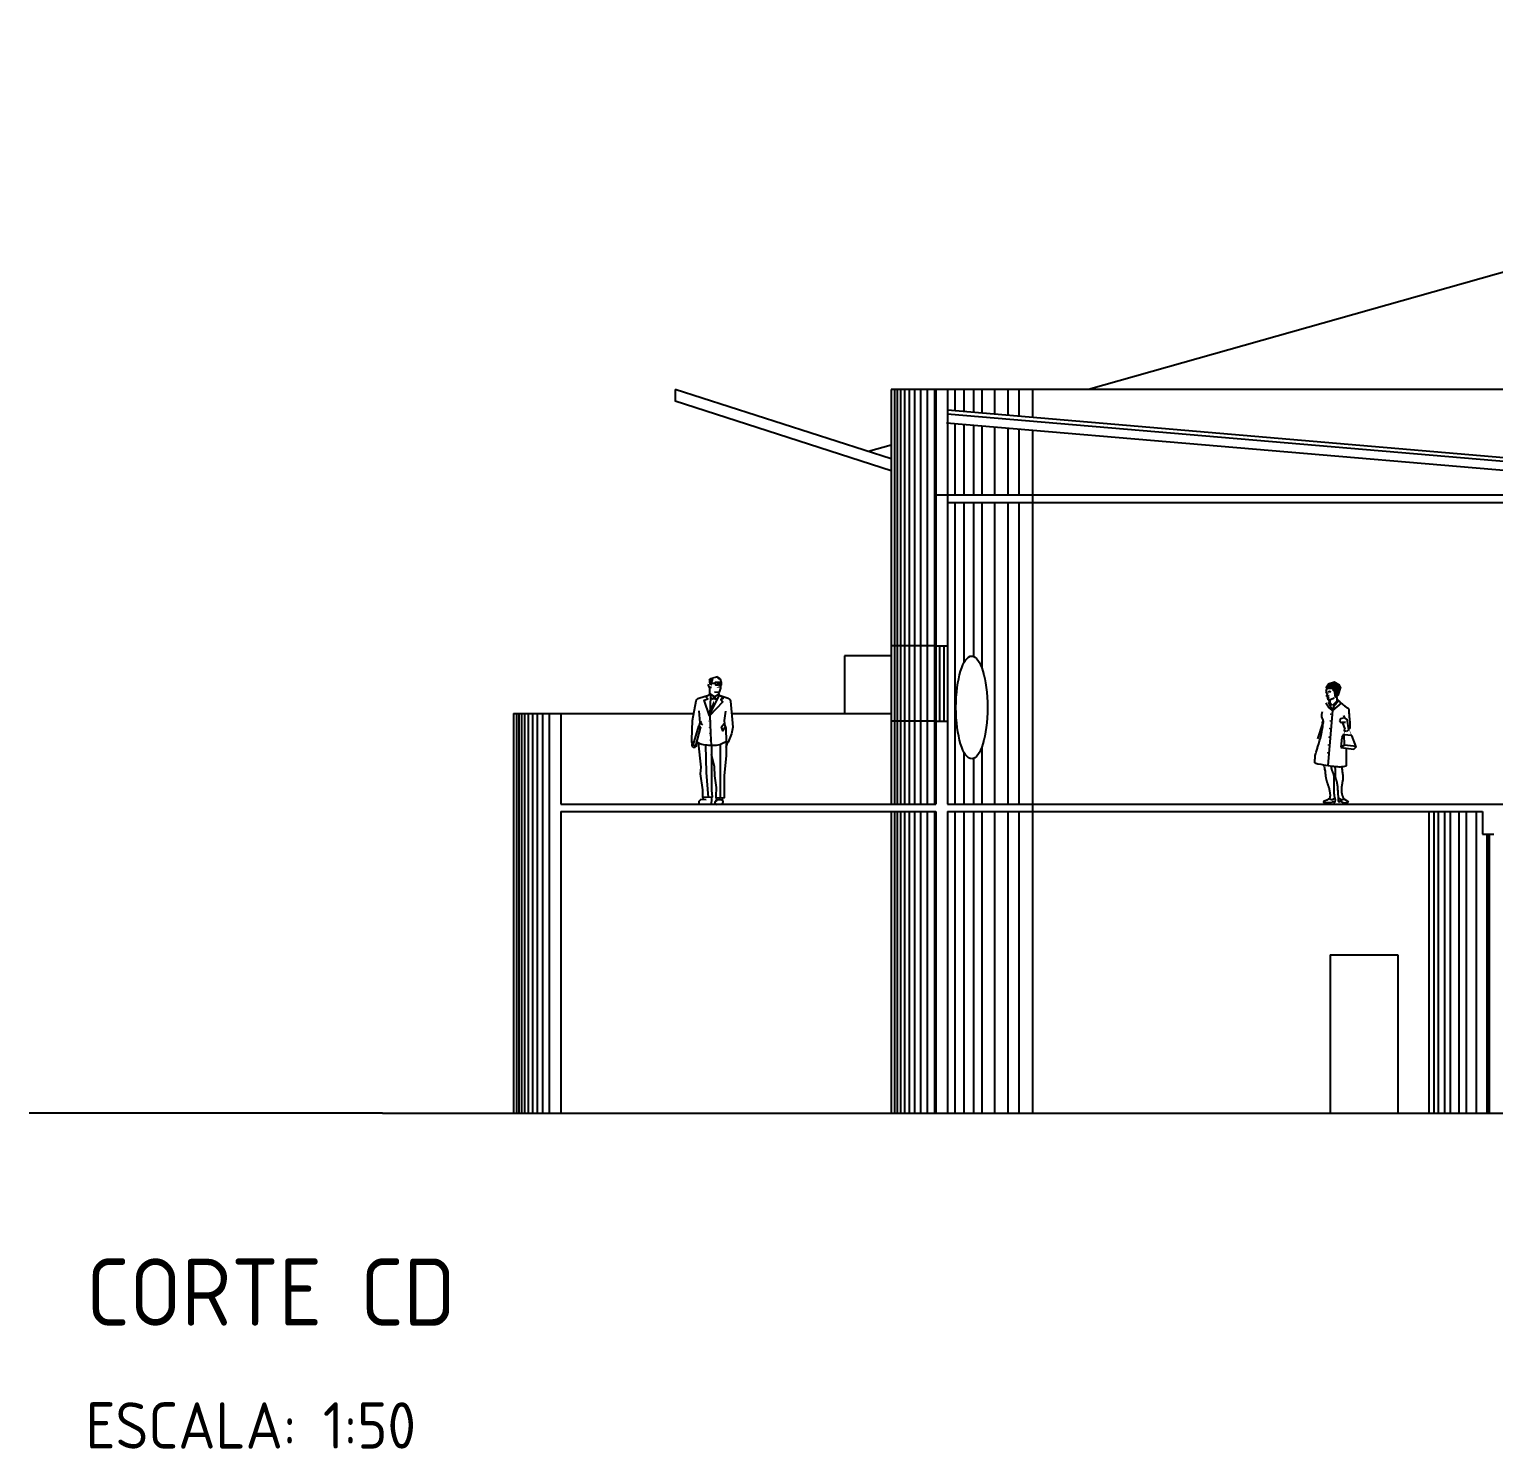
# Model space of a CAD drawing. Extents: x 115 to 1469, y 94 to 338.
# Drawn here: x 299.69 to 319.11, y 243.39 to 262.21 of the extents above; entities that cross this region are included whole.
import ezdxf

# ---------------------------------------------------------------- set-up
doc = ezdxf.new("R2010")
doc.units = 0
doc.layers.get('0').update_dxf_attribs({"linetype": 'CONTINUOUS'})
doc.layers.add('1', color=7, linetype='CONTINUOUS')
doc.layers.add('PAREDE', color=6, linetype='CONTINUOUS')
doc.styles.get("Standard").update_dxf_attribs({"font": 'ISOCP'})

msp = doc.modelspace()

# ---------------------------------------------------------------- linework, layer by layer
for points in [[(308.83, 253.423), (308.832, 253.392), (308.891, 253.337), (308.858, 253.326), (308.887, 253.294), (308.71, 253.11), (308.639, 253.316), (308.686, 253.335), (308.665, 253.354), (308.716, 253.398), (308.724, 253.366), (308.714, 253.127), (308.835, 253.367), (308.832, 253.392), (308.777, 253.362), (308.716, 253.398), (308.716, 253.457), (308.714, 253.476), (308.695, 253.513), (308.7, 253.532)], [(308.785, 253.539), (308.74, 253.537), (308.784, 253.547)], [(308.856, 253.518), (308.855, 253.475), (308.837, 253.424), (308.811, 253.419), (308.777, 253.423)], [(308.837, 253.537), (308.839, 253.499)], [(308.853, 253.594), (308.865, 253.549)], [(308.723, 253.495), (308.721, 253.476)], [(308.823, 253.349), (308.797, 253.326), (308.777, 253.362), (308.754, 253.329), (308.721, 253.348)], [(308.568, 253.175), (308.581, 253.014), (308.569, 252.972)], [(308.924, 253.168), (308.905, 253.045), (308.907, 253.004)], [(308.604, 253.028), (308.581, 253.014), (308.616, 252.99)], [(308.712, 253.112), (308.725, 252.876)], [(308.917, 252.971), (308.887, 252.911), (308.868, 252.96), (308.906, 253.005), (308.925, 252.945), (308.93, 252.762), (308.93, 252.577), (308.906, 252.316), (308.902, 252.022), (308.799, 252.017), (308.8, 252.074), (308.801, 252.125), (308.802, 252.157), (308.779, 252.311), (308.775, 252.431), (308.738, 252.593)], [(308.532, 252.734), (308.533, 252.724), (308.533, 252.715), (308.532, 252.708), (308.529, 252.702), (308.525, 252.697), (308.521, 252.693), (308.515, 252.69), (308.51, 252.688), (308.504, 252.688), (308.498, 252.688), (308.492, 252.691), (308.487, 252.696), (308.484, 252.704), (308.481, 252.716), (308.481, 252.733), (308.482, 252.754)], [(308.929, 252.771), (308.9, 252.75), (308.873, 252.735), (308.847, 252.724), (308.822, 252.717), (308.797, 252.714), (308.774, 252.713), (308.75, 252.713), (308.726, 252.714), (308.702, 252.716), (308.678, 252.717), (308.654, 252.72), (308.63, 252.724), (308.606, 252.729), (308.583, 252.738), (308.561, 252.749), (308.539, 252.764)], [(308.738, 252.714), (308.738, 252.123), (308.746, 252.031), (308.62, 252.023), (308.62, 252.125), (308.591, 252.339), (308.6, 252.426), (308.562, 252.748)], [(308.724, 252.875), (308.73, 252.716)], [(308.948, 252.761), (308.928, 252.69)], [(308.656, 252.719), (308.666, 252.355), (308.694, 252.027)], [(308.85, 252.725), (308.853, 252.02)], [(308.667, 251.993), (308.594, 251.997), (308.57, 251.97), (308.567, 251.936), (308.738, 251.938), (308.74, 252.004), (308.736, 252.03)], [(308.625, 252.007), (308.631, 252.024)], [(308.801, 252.017), (308.798, 251.987), (308.782, 251.957), (308.797, 251.932), (308.878, 251.937), (308.889, 251.961), (308.877, 252.021)]]:
    msp.add_lwpolyline(points)
for points in [[(308.87, 253.549), (308.832, 253.549), (308.784, 253.549), (308.789, 253.521), (308.82, 253.52), (308.827, 253.547), (308.837, 253.547), (308.842, 253.518), (308.868, 253.518)], [(308.59, 252.961), (308.525, 252.709), (308.495, 252.721), (308.567, 252.972)]]:
    msp.add_lwpolyline(points, close=True)
for points in [[(308.504, 252.753), (308.474, 252.753), (308.477, 252.789), (308.485, 253.047), (308.532, 253.306, -0.28381), (308.566, 253.343), (308.695, 253.381)], [(308.849, 253.376), (308.956, 253.341, -0.28381), (308.988, 253.302), (309.01, 253.06), (309.017, 252.957), (309.001, 252.871), (308.959, 252.758), (308.93, 252.765)]]:
    msp.add_lwpolyline(points, format="xyb")
at = {"const_width": 0.00625}
for points in [[(308.704, 253.038, -1), (308.698, 253.038, -1)], [(308.708, 252.955, -1), (308.702, 252.955, -1)], [(308.713, 252.876, -1), (308.706, 252.876, -1)], [(308.716, 252.786, -1), (308.71, 252.786, -1)]]:
    msp.add_lwpolyline(points, format="xyb", close=True, dxfattribs=at)
msp.add_arc((308.845, 251.923), 0.0721, 56.693, 151.3776)
for points in [[(308.766, 253.603), (308.696, 253.591), (308.848, 253.617), (308.718, 253.611)], [(308.737, 253.504), (308.702, 253.532), (308.766, 253.603), (308.696, 253.591)], [(308.848, 253.617), (308.718, 253.611), (308.812, 253.639)], [(308.865, 253.596), (308.828, 253.587), (308.848, 253.617), (308.802, 253.615)], [(308.778, 253.363), (308.79, 253.339), (308.761, 253.339), (308.771, 253.319)], [(308.849, 253.476), (308.844, 253.488), (308.804, 253.475), (308.811, 253.488)], [(308.771, 253.319), (308.718, 253.204), (308.768, 253.234), (308.714, 253.127)]]:
    msp.add_solid(points)
at = {"layer": '1', "color": 1}
for p, q in [((330.661, 262.214), (313.738, 257.437)), ((311.121, 256.516), (308.255, 257.437)), ((308.255, 257.437), (308.255, 257.28)), ((311.121, 257.437), (311.121, 251.937)), ((322.403, 257.437), (311.121, 257.437)), ((312.996, 257.437), (312.996, 257.069)), ((311.121, 256.358), (308.255, 257.28)), ((311.852, 256.995), (322.145, 256.118)), ((312.996, 256.898), (312.996, 247.837)), ((311.121, 256.698), (310.819, 256.613)), ((311.712, 254.037), (311.712, 253.037)), ((311.866, 254.037), (311.866, 253.037)), ((306.111, 253.137), (306.111, 251.837)), ((306.111, 251.837), (306.111, 247.837)), ((311.121, 251.837), (311.121, 247.837)), ((318.254, 251.837), (318.254, 247.837))]:
    msp.add_line(p, q, dxfattribs=at)
at = {"layer": '1', "color": 9}
for p, q in [((311.163, 257.437), (311.163, 251.937)), ((311.2, 257.437), (311.2, 251.937)), ((311.245, 257.437), (311.245, 251.937)), ((311.298, 257.437), (311.298, 251.937)), ((311.36, 257.437), (311.36, 251.937)), ((311.431, 257.437), (311.431, 251.937)), ((311.51, 257.437), (311.51, 251.937)), ((311.598, 257.437), (311.598, 251.937)), ((311.695, 257.437), (311.695, 251.937)), ((311.966, 257.437), (311.966, 257.156)), ((312.083, 257.437), (312.083, 257.146)), ((312.21, 257.437), (312.21, 257.136)), ((312.323, 257.437), (312.323, 257.126)), ((312.491, 257.437), (312.491, 257.112)), ((312.668, 257.437), (312.668, 257.097)), ((312.814, 257.437), (312.814, 257.084)), ((311.966, 256.986), (311.966, 256.037)), ((312.083, 256.976), (312.083, 256.037)), ((312.21, 256.965), (312.21, 256.037)), ((312.323, 256.955), (312.323, 256.037)), ((312.491, 256.941), (312.491, 256.037)), ((312.668, 256.926), (312.668, 256.037)), ((312.814, 256.914), (312.814, 256.037)), ((311.966, 255.937), (311.966, 251.937)), ((312.083, 255.937), (312.083, 253.81)), ((312.21, 255.937), (312.21, 253.898)), ((312.323, 255.937), (312.323, 253.74)), ((312.491, 255.937), (312.491, 251.937)), ((312.668, 255.937), (312.668, 251.937)), ((312.814, 255.937), (312.814, 251.937)), ((306.15, 253.137), (306.15, 247.837)), ((306.179, 253.137), (306.179, 247.837)), ((306.215, 253.137), (306.215, 247.837)), ((306.257, 253.137), (306.257, 247.837)), ((306.306, 253.137), (306.306, 247.837)), ((306.362, 253.137), (306.362, 247.837)), ((306.425, 253.137), (306.425, 247.837)), ((306.494, 253.137), (306.494, 247.837)), ((312.083, 252.628), (312.083, 251.937)), ((312.323, 252.699), (312.323, 251.937)), ((312.21, 252.541), (312.21, 251.937)), ((311.163, 251.837), (311.163, 247.837)), ((311.2, 251.837), (311.2, 247.837)), ((311.245, 251.837), (311.245, 247.837)), ((311.298, 251.837), (311.298, 247.837)), ((311.36, 251.837), (311.36, 247.837)), ((311.431, 251.837), (311.431, 247.837)), ((311.51, 251.837), (311.51, 247.837)), ((311.598, 251.837), (311.598, 247.837)), ((311.695, 251.837), (311.695, 247.837)), ((311.966, 251.837), (311.966, 247.837)), ((312.083, 251.837), (312.083, 247.837)), ((312.21, 251.837), (312.21, 247.837)), ((312.323, 251.837), (312.323, 247.837)), ((312.491, 251.837), (312.491, 247.837)), ((312.668, 251.837), (312.668, 247.837)), ((312.814, 251.837), (312.814, 247.837)), ((318.32, 251.837), (318.32, 247.837)), ((318.378, 251.837), (318.378, 247.837)), ((318.458, 251.837), (318.458, 247.837)), ((318.536, 251.837), (318.536, 247.837)), ((318.652, 251.837), (318.652, 247.837)), ((318.749, 251.837), (318.749, 247.837)), ((318.878, 251.837), (318.878, 247.837))]:
    msp.add_line(p, q, dxfattribs=at)
at = {"layer": '1', "color": 6}
for p, q in [((311.712, 257.437), (311.712, 254.037)), ((311.866, 257.437), (311.866, 254.037)), ((311.862, 257.115), (322.156, 256.238)), ((311.866, 257.165), (322.16, 256.288)), ((311.762, 254.037), (311.762, 253.037)), ((311.816, 254.037), (311.816, 253.037)), ((306.583, 253.137), (306.736, 253.137)), ((306.583, 253.137), (306.583, 251.937)), ((306.736, 253.137), (306.736, 251.937)), ((311.712, 253.037), (311.712, 251.937)), ((311.866, 253.037), (311.866, 251.937)), ((306.583, 251.937), (306.583, 247.837)), ((306.736, 251.837), (306.736, 247.837)), ((311.712, 251.837), (311.712, 247.837)), ((311.866, 251.837), (311.866, 247.837)), ((318.963, 251.837), (318.963, 251.537)), ((319.023, 251.537), (319.023, 247.837)), ((319.038, 251.537), (319.038, 247.837)), ((319.053, 251.537), (319.053, 247.837)), ((304.373, 247.837), (299.686, 247.837))]:
    msp.add_line(p, q, dxfattribs=at)
at = {"layer": '1'}
for p, q in [((311.712, 254.037), (311.121, 254.037)), ((316.893, 253.46), (316.887, 253.43)), ((316.887, 253.43), (316.899, 253.408)), ((316.907, 253.408), (316.896, 253.373)), ((316.916, 253.367), (316.899, 253.367)), ((316.906, 253.367), (316.91, 253.353)), ((316.931, 253.349), (316.91, 253.353)), ((316.913, 253.349), (316.91, 253.353)), ((316.931, 253.349), (316.913, 253.344)), ((316.913, 253.344), (316.913, 253.349)), ((316.922, 253.382), (316.924, 253.376)), ((316.997, 253.342), (316.948, 253.318)), ((316.976, 253.457), (316.999, 253.43)), ((316.999, 253.43), (317.003, 253.374)), ((317.002, 253.371), (317.035, 253.35)), ((317.031, 253.352), (317.03, 253.302)), ((316.921, 253.221), (316.887, 253.278)), ((316.972, 253.178), (316.914, 252.448)), ((316.968, 253.185), (316.921, 253.221)), ((316.939, 253.301), (316.923, 253.291)), ((316.941, 253.247), (316.923, 253.291)), ((316.948, 253.318), (316.937, 253.314)), ((316.939, 253.315), (316.939, 253.284)), ((316.975, 253.243), (316.939, 253.284)), ((316.973, 253.184), (316.941, 253.247)), ((317.09, 253.277), (316.972, 253.178)), ((316.987, 253.229), (316.973, 253.184)), ((317.03, 253.302), (316.975, 253.243)), ((317.059, 253.31), (316.987, 253.229)), ((317.059, 253.31), (317.03, 253.312)), ((317.03, 253.302), (317.046, 253.295)), ((317.059, 253.31), (317.09, 253.277)), ((311.712, 253.037), (311.121, 253.037)), ((316.781, 252.802), (316.848, 253.005)), ((316.854, 253.035), (316.826, 253.008)), ((316.835, 253.042), (316.854, 253.035)), ((316.854, 253.035), (316.835, 253.042)), ((317.074, 253.034), (317.071, 253.048)), ((317.086, 253.071), (317.121, 253.08)), ((317.145, 253.022), (317.095, 253.018)), ((317.112, 253.015), (317.145, 253.022)), ((317.143, 252.931), (317.112, 253.015)), ((317.121, 253.111), (317.132, 253.082)), ((317.132, 253.082), (317.163, 253.065)), ((317.163, 253.065), (317.187, 252.924)), ((317.203, 252.94), (317.186, 252.93)), ((317.099, 252.821), (317.085, 252.693)), ((317.123, 252.864), (317.099, 252.821)), ((317.23, 252.847), (317.123, 252.855)), ((317.123, 252.855), (317.13, 252.723)), ((317.129, 252.907), (317.143, 252.931)), ((317.162, 252.901), (317.129, 252.907)), ((317.187, 252.924), (317.162, 252.901)), ((317.289, 252.698), (317.23, 252.847)), ((317.134, 252.721), (317.083, 252.688)), ((317.083, 252.688), (317.257, 252.666)), ((317.294, 252.702), (317.134, 252.721)), ((317.159, 252.447), (317.158, 252.68)), ((317.257, 252.666), (317.294, 252.702)), ((317.09, 251.995), (317.053, 252.027)), ((317.115, 251.992), (317.09, 251.995)), ((317.126, 252.005), (317.115, 251.992)), ((317.126, 252.005), (317.186, 251.967))]:
    msp.add_line(p, q, dxfattribs=at)
at = {"layer": '1', "color": 5}
for p, q in [((316.986, 251.976), (316.96, 251.96)), ((316.987, 251.959), (316.986, 251.976)), ((317.009, 252.003), (317.004, 251.957)), ((317.069, 251.961), (317.057, 251.965)), ((317.065, 251.986), (317.069, 251.961)), ((317.175, 251.956), (317.186, 251.967)), ((317.004, 251.957), (316.987, 251.959))]:
    msp.add_line(p, q, dxfattribs=at)
at = {"layer": '1', "color": 0}
for p, q in [((316.941, 249.937), (316.941, 247.837)), ((317.841, 249.937), (317.841, 247.837))]:
    msp.add_line(p, q, dxfattribs=at)
at = {"layer": '1'}
for points in [[(316.937, 253.314), (316.931, 253.314), (316.926, 253.315), (316.923, 253.316), (316.92, 253.318), (316.918, 253.322), (316.916, 253.328), (316.913, 253.342), (316.913, 253.344)], [(317.088, 253.276), (317.105, 253.262), (317.119, 253.251), (317.132, 253.242), (317.143, 253.235), (317.152, 253.229), (317.16, 253.224), (317.166, 253.22), (317.172, 253.216), (317.177, 253.212), (317.18, 253.209), (317.183, 253.205), (317.186, 253.201), (317.188, 253.197), (317.189, 253.194), (317.19, 253.19), (317.191, 253.186), (317.191, 253.181), (317.191, 253.176), (317.191, 253.171), (317.191, 253.164), (317.192, 253.155), (317.192, 253.144), (317.193, 253.131), (317.194, 253.115), (317.196, 253.095), (317.198, 253.074), (317.2, 253.051), (317.202, 253.027), (317.203, 253.003), (317.204, 252.98), (317.204, 252.959), (317.203, 252.94)], [(316.741, 252.483), (316.781, 252.473), (316.818, 252.465), (316.853, 252.459), (316.885, 252.453), (316.915, 252.449), (316.943, 252.445), (316.969, 252.442), (316.993, 252.439), (317.017, 252.436), (317.039, 252.434), (317.06, 252.433), (317.08, 252.433), (317.1, 252.434), (317.119, 252.436), (317.139, 252.44), (317.159, 252.447)], [(316.855, 252.458), (316.863, 252.434), (316.867, 252.417), (316.87, 252.401), (316.873, 252.387), (316.875, 252.373), (316.876, 252.361), (316.878, 252.349), (316.878, 252.338), (316.879, 252.328), (316.88, 252.318), (316.881, 252.309), (316.883, 252.301), (316.884, 252.293), (316.885, 252.285), (316.886, 252.278), (316.888, 252.271), (316.889, 252.264), (316.891, 252.257), (316.893, 252.25), (316.895, 252.243), (316.897, 252.236), (316.9, 252.228), (316.902, 252.22), (316.905, 252.212), (316.908, 252.204), (316.911, 252.195), (316.914, 252.187), (316.917, 252.178), (316.92, 252.169), (316.922, 252.16), (316.925, 252.151), (316.928, 252.142), (316.93, 252.133), (316.932, 252.125), (316.933, 252.117), (316.935, 252.109), (316.936, 252.102), (316.937, 252.094), (316.938, 252.086), (316.939, 252.078), (316.94, 252.071), (316.941, 252.063), (316.941, 252.055), (316.941, 252.047), (316.94, 252.039), (316.939, 252.031), (316.937, 252.022), (316.934, 252.014)], [(316.962, 252.442), (316.959, 252.433), (316.958, 252.424), (316.958, 252.415), (316.96, 252.406), (316.962, 252.398), (316.964, 252.389), (316.967, 252.381), (316.97, 252.374), (316.973, 252.367), (316.976, 252.36), (316.978, 252.354), (316.981, 252.348), (316.983, 252.342), (316.985, 252.336), (316.986, 252.33), (316.988, 252.323), (316.989, 252.317), (316.99, 252.31), (316.991, 252.302), (316.991, 252.295), (316.992, 252.287), (316.992, 252.279), (316.992, 252.271), (316.992, 252.262), (316.992, 252.253), (316.991, 252.244), (316.991, 252.235), (316.991, 252.226), (316.991, 252.217), (316.991, 252.207), (316.991, 252.198), (316.991, 252.189), (316.991, 252.179), (316.991, 252.17), (316.991, 252.162), (316.991, 252.153), (316.992, 252.145), (316.992, 252.137), (316.992, 252.129), (316.992, 252.121), (316.992, 252.114), (316.992, 252.107), (316.992, 252.1), (316.992, 252.093), (316.993, 252.086), (316.993, 252.079), (316.993, 252.072), (316.994, 252.064), (316.995, 252.056), (316.997, 252.048), (316.998, 252.04), (317, 252.032), (317.002, 252.024), (317.004, 252.016), (317.007, 252.009), (317.009, 252.003)], [(317.053, 252.027), (317.052, 252.043), (317.051, 252.058), (317.05, 252.073), (317.05, 252.087), (317.049, 252.101), (317.048, 252.114), (317.047, 252.127), (317.046, 252.139), (317.045, 252.151), (317.044, 252.162), (317.043, 252.173), (317.042, 252.183), (317.04, 252.193), (317.039, 252.203), (317.037, 252.212), (317.036, 252.22), (317.034, 252.228), (317.032, 252.236), (317.03, 252.243), (317.027, 252.25), (317.025, 252.257), (317.023, 252.264), (317.021, 252.271), (317.019, 252.279), (317.018, 252.286), (317.016, 252.294), (317.015, 252.302), (317.014, 252.31), (317.013, 252.318), (317.013, 252.326), (317.013, 252.334), (317.013, 252.342), (317.014, 252.35), (317.015, 252.358), (317.015, 252.367), (317.016, 252.377), (317.015, 252.388), (317.013, 252.401), (317.01, 252.417), (317.004, 252.438)], [(317.099, 252.434), (317.1, 252.406), (317.101, 252.39), (317.102, 252.377), (317.103, 252.364), (317.105, 252.353), (317.107, 252.343), (317.108, 252.334), (317.109, 252.326), (317.11, 252.318), (317.111, 252.31), (317.112, 252.303), (317.112, 252.296), (317.112, 252.289), (317.112, 252.282), (317.111, 252.274), (317.11, 252.266), (317.109, 252.257), (317.107, 252.247), (317.106, 252.238), (317.104, 252.228), (317.102, 252.218), (317.101, 252.208), (317.099, 252.198), (317.097, 252.188), (317.096, 252.179), (317.095, 252.17), (317.094, 252.162), (317.093, 252.154), (317.093, 252.146), (317.092, 252.139), (317.092, 252.131), (317.092, 252.124), (317.092, 252.117), (317.092, 252.109), (317.093, 252.102), (317.093, 252.095), (317.094, 252.088), (317.096, 252.08), (317.097, 252.073), (317.099, 252.066), (317.101, 252.058), (317.103, 252.051), (317.106, 252.043), (317.109, 252.036), (317.112, 252.028), (317.116, 252.02), (317.121, 252.013), (317.126, 252.005)]]:
    msp.add_lwpolyline(points, dxfattribs=at)
for points in [[(316.848, 253.005, 0.101155), (316.854, 253.035, 0.153475), (316.845, 253.065, -0.119346), (316.831, 253.103, -0.075102), (316.832, 253.132, -0.060308), (316.843, 253.167)], [(316.741, 252.483, -0.034506), (316.744, 252.568, -0.050972), (316.756, 252.624, -0.005008), (316.765, 252.654, 0.003229), (316.781, 252.7, 0.025381), (316.822, 252.852, 0.021611), (316.854, 253.035)]]:
    msp.add_lwpolyline(points, format="xyb", dxfattribs=at)
at = {"layer": '1', "const_width": 0.01}
for points in [[(316.956, 253.13, -1), (316.946, 253.13, -1)], [(316.941, 252.94, -1), (316.931, 252.94, -1)], [(316.949, 253.041, -1), (316.939, 253.041, -1)], [(316.932, 252.825, -1), (316.922, 252.825, -1)], [(316.915, 252.617, -1), (316.905, 252.617, -1)], [(316.924, 252.721, -1), (316.914, 252.721, -1)]]:
    msp.add_lwpolyline(points, format="xyb", close=True, dxfattribs=at)
at = {"layer": '1', "const_width": 0.00619}
for points in [[(317.133, 252.839), (317.138, 252.941)], [(317.23, 252.84), (317.185, 252.955)]]:
    msp.add_lwpolyline(points, dxfattribs=at)
at = {"layer": '1', "color": 5}
msp.add_lwpolyline([(316.934, 252.014, -0.114162), (316.858, 251.975), (316.853, 251.963), (316.96, 251.96)], format="xyb", dxfattribs=at)
at = {"layer": '1'}
for centre, radius, start, end in [((316.889, 253.409), 0.0198, 57.5288, 94.3987), ((316.9, 253.371), 0.00461, 161.2664, 251.8638), ((316.92, 253.401), 0.0528, 262.1787, 282.1475), ((316.932, 253.407), 0.0223, 36.0679, 133.5432), ((317.091, 253.052), 0.02, 104.4276, 190.8395), ((317.093, 253.038), 0.02, 190.8395, 274.7347), ((316.962, 252.05), 0.0509, 232.517, 324.2566), ((317.116, 252), 0.0688, 156.9314, 210.6304)]:
    msp.add_arc(centre, radius, start, end, dxfattribs=at)
at = {"layer": '1', "color": 5}
msp.add_arc((317.159, 252.116), 0.161, 234.1514, 275.5466, dxfattribs=at)
at = {"layer": '1', "color": 1}
msp.add_ellipse((312.188, 253.219), major_axis=(0, -0.682), ratio=0.305881, dxfattribs=at)
at = {"layer": '1'}
for points in [[(317.001, 253.57), (316.913, 253.542), (317.071, 253.529), (316.876, 253.487)], [(317.071, 253.529), (316.876, 253.487), (316.976, 253.457), (316.892, 253.46)], [(316.976, 253.457), (317.071, 253.529), (316.999, 253.43), (317.095, 253.484)], [(316.903, 253.414), (316.9, 253.407), (316.9, 253.416)], [(316.938, 253.414), (316.924, 253.412), (316.933, 253.408)], [(316.999, 253.43), (317.095, 253.484), (317.002, 253.371), (317.064, 253.382)], [(317.002, 253.371), (317.064, 253.382), (317.035, 253.35)]]:
    msp.add_solid(points, dxfattribs=at)
at = {"layer": 'PAREDE'}
for p, q in [((311.712, 256.037), (322.403, 256.037)), ((311.866, 255.937), (322.403, 255.937)), ((311.712, 254.037), (311.866, 254.037)), ((311.712, 253.037), (311.866, 253.037)), ((306.736, 251.937), (311.712, 251.937)), ((306.736, 251.837), (311.712, 251.837)), ((311.866, 251.937), (322.403, 251.937)), ((311.866, 251.837), (318.963, 251.837)), ((318.963, 251.537), (319.113, 251.537)), ((304.373, 247.837), (355.882, 247.837))]:
    msp.add_line(p, q, dxfattribs=at)
at = {"layer": 'PAREDE', "color": 1}
for p, q in [((311.121, 253.902), (310.5, 253.902)), ((310.5, 253.902), (310.5, 253.137)), ((306.111, 253.137), (306.583, 253.137)), ((306.736, 253.137), (308.501, 253.137)), ((309.003, 253.137), (311.121, 253.137))]:
    msp.add_line(p, q, dxfattribs=at)
at = {"layer": 'PAREDE', "color": 0}
msp.add_line((316.941, 249.937), (317.841, 249.937), dxfattribs=at)

# ---------------------------------------------------------------- texts
at = {"color": 6, "insert": (300.443, 245.91), "char_height": 0.8902, "width": 25.1392, "attachment_point": 1}
msp.add_mtext('CORTE CD', dxfattribs=at)
at = {"color": 3, "insert": (300.434, 244.003), "char_height": 0.6139, "width": 17.33682, "attachment_point": 1}
msp.add_mtext('ESCALA: 1:50', dxfattribs=at)

doc.saveas('drawing.dxf')
